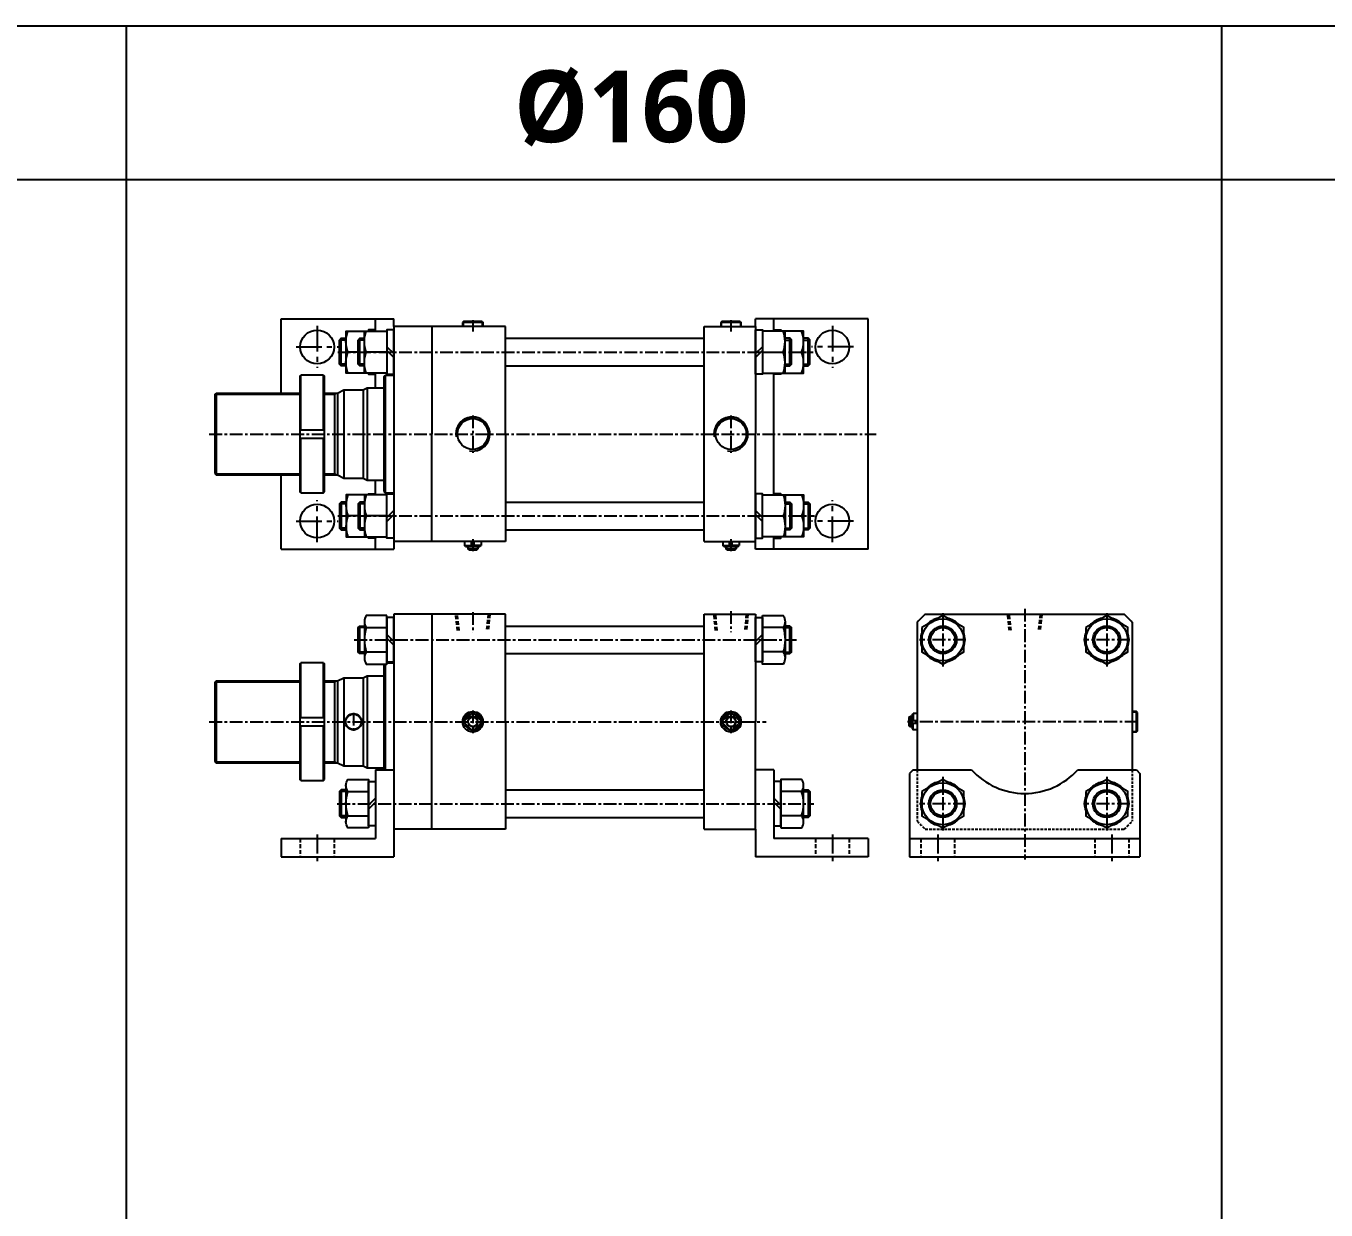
# Model space of a CAD drawing. Extents: x -819 to 29893, y -8942 to 3630.
# Drawn here: x 2098 to 3367, y 1135 to 2292 of the extents above; entities that cross this region are included whole.
import ezdxf

# ---------------------------------------------------------------- set-up
doc = ezdxf.new("R2010")
doc.units = 0
doc.header["$LTSCALE"] = 10
doc.header["$MEASUREMENT"] = 0
for name, pattern in [('CENTER', [2, 1.25, -0.25, 0.25, -0.25]), ('CENTERX2', [4, 2.5, -0.5, 0.5, -0.5]), ('HIDDEN', [0.375, 0.25, -0.125]), ('HIDDENX2', [0.75, 0.5, -0.25])]:
    doc.linetypes.add(name, pattern=pattern)
doc.layers.get('0').update_dxf_attribs({"linetype": 'CONTINUOUS'})
for name, color, linetype in [('CEN', 1, 'CENTERX2'), ('CENTER', 1, 'CENTER'), ('HID', 2, 'HIDDENX2'), ('ML', 7, 'CONTINUOUS'), ('THIN', 3, 'CONTINUOUS'), ('외형선', 3, 'CONTINUOUS')]:
    doc.layers.add(name, color=color, linetype=linetype)
doc.styles.add('문자', font='romans.shx')

msp = doc.modelspace()

# ---------------------------------------------------------------- linework, layer by layer
for p, q in [((0, 2291.6), (7461.9, 2291.6)), ((2195.9, 0), (2195.9, 2291.6)), ((3265.2, 0), (3265.2, 2291.6)), ((0, 2141.6), (7461.9, 2141.6))]:
    msp.add_line(p, q)
at = {"layer": 'CEN', "linetype": 'CENTER', "ltscale": 2}
for p, q in [((2381.9, 1998.6), (2381.9, 1957.6)), ((2884.9, 1998.6), (2884.9, 1957.6)), ((2361.4, 1978.1), (2402.4, 1978.1)), ((2905.4, 1978.1), (2864.4, 1978.1)), ((2381.9, 1787.6), (2381.9, 1828.6)), ((2884.9, 1787.6), (2884.9, 1828.6)), ((2361.4, 1808.1), (2402.4, 1808.1)), ((2905.4, 1808.1), (2864.4, 1808.1))]:
    msp.add_line(p, q, dxfattribs=at)
at = {"layer": 'CEN', "color": 1, "linetype": 'CENTER', "ltscale": 1.5}
for p, q in [((2381.9, 1502.1), (2381.9, 1476.1)), ((2884.9, 1502.1), (2884.9, 1476.1)), ((2987.7, 1502.1), (2987.7, 1476.1)), ((3157.7, 1502.1), (3157.7, 1476.1))]:
    msp.add_line(p, q, dxfattribs=at)
at = {"layer": 'CENTER'}
for p, q in [((2992.7, 1718.3), (2992.7, 1666)), ((3152.7, 1718.3), (3152.7, 1666)), ((3015.3, 1692.1), (2970, 1692.1)), ((3175.3, 1692.1), (3130, 1692.1)), ((2992.7, 1558.3), (2992.7, 1506)), ((3152.7, 1558.3), (3152.7, 1506)), ((3015.3, 1532.1), (2970, 1532.1)), ((3175.3, 1532.1), (3130, 1532.1))]:
    msp.add_line(p, q, dxfattribs=at)
at = {"layer": 'HID', "color": 6, "linetype": 'HIDDEN', "ltscale": 1.5}
for p, q in [((2365.4, 1498.1), (2365.4, 1480.1)), ((2398.4, 1498.1), (2398.4, 1480.1)), ((2868.4, 1498.1), (2868.4, 1480.1)), ((2901.4, 1498.1), (2901.4, 1480.1)), ((2971.2, 1498.1), (2971.2, 1480.1)), ((3004.2, 1498.1), (3004.2, 1480.1)), ((3141.2, 1498.1), (3141.2, 1480.1)), ((3174.2, 1498.1), (3174.2, 1480.1))]:
    msp.add_line(p, q, dxfattribs=at)
at = {"layer": 'ML'}
for p, q in [((2346.9, 1933.1), (2346.9, 2005.6)), ((2346.9, 2005.6), (2456.9, 2005.6)), ((2438.9, 1993.6), (2438.9, 2005.6)), ((2456.9, 1998.1), (2456.9, 2005.6)), ((2919.9, 2005.6), (2809.9, 2005.6)), ((2809.9, 1998.1), (2809.9, 2005.6)), ((2827.9, 1993.6), (2827.9, 2005.6)), ((2919.9, 1893.1), (2919.9, 2005.6)), ((2438.9, 1993.9), (2438.9, 1993.6)), ((2456.9, 1998.1), (2456.9, 1788.1)), ((2493.9, 1998.1), (2456.9, 1998.1)), ((2524.9, 2003.1), (2523.9, 2002.1)), ((2543.9, 2002.1), (2523.9, 2002.1)), ((2523.9, 2002.1), (2523.9, 1998.1)), ((2542.9, 2003.1), (2524.9, 2003.1)), ((2542.9, 2003.1), (2543.9, 2002.1)), ((2543.9, 1998.1), (2543.9, 2002.1)), ((2776.9, 2003.1), (2775.9, 2002.1)), ((2795.9, 2002.1), (2775.9, 2002.1)), ((2775.9, 2002.1), (2775.9, 1998.1)), ((2794.9, 2003.1), (2776.9, 2003.1)), ((2794.9, 2003.1), (2795.9, 2002.1)), ((2795.9, 1998.1), (2795.9, 2002.1)), ((2827.9, 1993.9), (2827.9, 1993.6)), ((2405.5, 1959.6), (2405.5, 1986.6)), ((2423.5, 1959.6), (2423.5, 1986.6)), ((2843.3, 1959.6), (2843.3, 1986.6)), ((2861.3, 1959.6), (2861.3, 1986.6)), ((2421.9, 1973.1), (2411.9, 1973.1)), ((2450.1, 1973.1), (2429.9, 1973.1)), ((2450.1, 1978.4), (2456.9, 1971.6)), ((2450.1, 1974.5), (2456.9, 1967.7)), ((2816.7, 1978.4), (2809.9, 1971.6)), ((2816.7, 1974.5), (2809.9, 1967.7)), ((2816.7, 1973.1), (2836.9, 1973.1)), ((2844.9, 1973.1), (2854.9, 1973.1)), ((2365.1, 1949.6), (2366.1, 1950.6)), ((2365.1, 1949.6), (2365.1, 1836.6)), ((2388.1, 1950.6), (2366.1, 1950.6)), ((2366.1, 1897.1), (2366.1, 1950.6)), ((2388.1, 1897.1), (2388.1, 1950.6)), ((2388.1, 1950.6), (2389.1, 1949.6)), ((2389.1, 1836.6), (2389.1, 1949.6)), ((2438.9, 1938.1), (2438.9, 1952.6)), ((2446.9, 1949.1), (2448.4, 1950.6)), ((2446.9, 1949.1), (2446.9, 1837.1)), ((2448.4, 1950.6), (2448.4, 1835.6)), ((2827.9, 1893.1), (2827.9, 1952.6)), ((2281.9, 1931.6), (2283.4, 1933.1)), ((2281.9, 1931.6), (2281.9, 1854.6)), ((2283.4, 1933.1), (2283.4, 1853.1)), ((2398.9, 1933.1), (2398.9, 1853.1)), ((2401.9, 1933.1), (2407.9, 1936.1)), ((2401.9, 1933.1), (2401.9, 1853.1)), ((2407.9, 1936.1), (2407.9, 1850.1)), ((2426.9, 1936.1), (2430.9, 1938.1)), ((2426.9, 1936.1), (2426.9, 1850.1)), ((2430.9, 1938.1), (2430.9, 1848.1)), ((2365.1, 1897.1), (2389.1, 1897.1)), ((2827.9, 1833.6), (2827.9, 1893.1)), ((2919.9, 1780.6), (2919.9, 1893.1)), ((2365.1, 1889.1), (2389.1, 1889.1)), ((2366.1, 1835.6), (2366.1, 1889.1)), ((2388.1, 1835.6), (2388.1, 1889.1)), ((2281.9, 1854.6), (2283.4, 1853.1)), ((2346.9, 1780.6), (2346.9, 1853.1)), ((2401.9, 1853.1), (2407.9, 1850.1)), ((2426.9, 1850.1), (2430.9, 1848.1)), ((2438.9, 1833.6), (2438.9, 1848.1)), ((2366.1, 1835.6), (2365.1, 1836.6)), ((2366.1, 1835.6), (2388.1, 1835.6)), ((2388.1, 1835.6), (2389.1, 1836.6)), ((2446.9, 1837.1), (2448.4, 1835.6)), ((2405.5, 1826.6), (2405.5, 1799.6)), ((2423.5, 1826.6), (2423.5, 1799.6)), ((2450.1, 1811.6), (2456.9, 1818.4)), ((2816.7, 1811.6), (2809.9, 1818.4)), ((2843.3, 1826.6), (2843.3, 1799.6)), ((2861.3, 1826.6), (2861.3, 1799.6)), ((2421.9, 1813.1), (2411.9, 1813.1)), ((2450.1, 1813.1), (2429.9, 1813.1)), ((2450.1, 1807.7), (2456.9, 1814.5)), ((2816.7, 1807.7), (2809.9, 1814.5)), ((2816.7, 1813.1), (2836.9, 1813.1)), ((2844.9, 1813.1), (2854.9, 1813.1)), ((2438.9, 1792.3), (2438.9, 1792.6)), ((2438.9, 1780.6), (2438.9, 1792.3)), ((2827.9, 1792.3), (2827.9, 1792.6)), ((2827.9, 1780.6), (2827.9, 1792.3)), ((2346.9, 1780.6), (2456.9, 1780.6)), ((2493.9, 1788.1), (2456.9, 1788.1)), ((2456.9, 1788.1), (2456.9, 1780.6)), ((2525.9, 1788.1), (2525.9, 1784.1)), ((2525.9, 1784.1), (2532.6, 1784.1)), ((2526.9, 1783.1), (2525.9, 1784.1)), ((2526.9, 1783.1), (2540.9, 1783.1)), ((2528.9, 1783.1), (2528.9, 1781.1)), ((2529.9, 1780.1), (2528.9, 1781.1)), ((2528.9, 1781.1), (2538.9, 1781.1)), ((2529.9, 1780.1), (2537.9, 1780.1)), ((2532.6, 1783.1), (2532.6, 1788.1)), ((2535.2, 1783.1), (2535.2, 1788.1)), ((2541.9, 1784.1), (2535.2, 1784.1)), ((2537.9, 1780.1), (2538.9, 1781.1)), ((2538.9, 1783.1), (2538.9, 1781.1)), ((2540.9, 1783.1), (2541.9, 1784.1)), ((2541.9, 1788.1), (2541.9, 1784.1)), ((2777.9, 1788.1), (2777.9, 1784.1)), ((2777.9, 1784.1), (2784.6, 1784.1)), ((2778.9, 1783.1), (2777.9, 1784.1)), ((2778.9, 1783.1), (2792.9, 1783.1)), ((2780.9, 1783.1), (2780.9, 1781.1)), ((2781.9, 1780.1), (2780.9, 1781.1)), ((2780.9, 1781.1), (2790.9, 1781.1)), ((2781.9, 1780.1), (2789.9, 1780.1)), ((2784.6, 1783.1), (2784.6, 1788.1)), ((2787.2, 1783.1), (2787.2, 1788.1)), ((2793.9, 1784.1), (2787.2, 1784.1)), ((2789.9, 1780.1), (2790.9, 1781.1)), ((2790.9, 1783.1), (2790.9, 1781.1)), ((2792.9, 1783.1), (2793.9, 1784.1)), ((2793.9, 1788.1), (2793.9, 1784.1)), ((2919.9, 1780.6), (2809.9, 1780.6)), ((2493.9, 1717.1), (2456.9, 1717.1)), ((2456.9, 1717.1), (2456.9, 1717.1)), ((2456.9, 1717.1), (2456.9, 1507.1)), ((2975.6, 1717.1), (3169.8, 1717.1)), ((2423.5, 1678.6), (2423.5, 1705.6)), ((2428.1, 1709.9), (2428.1, 1674.4)), ((2429.9, 1704), (2450.1, 1704)), ((2836.9, 1704), (2816.7, 1704)), ((2838.7, 1709.9), (2838.7, 1674.4)), ((2843.3, 1678.6), (2843.3, 1705.6)), ((2967.7, 1709.2), (2967.7, 1565.1)), ((3177.7, 1709.2), (3177.7, 1565.1)), ((2450.1, 1697.4), (2456.9, 1690.6)), ((2450.1, 1693.6), (2456.9, 1686.8)), ((2816.7, 1697.4), (2809.9, 1690.6)), ((2816.7, 1693.6), (2809.9, 1686.8)), ((2429.9, 1680.3), (2450.1, 1680.3)), ((2836.9, 1680.3), (2816.7, 1680.3)), ((2365.1, 1668.6), (2366.1, 1669.6)), ((2365.1, 1668.6), (2365.1, 1555.6)), ((2388.1, 1669.6), (2366.1, 1669.6)), ((2366.1, 1616.1), (2366.1, 1669.6)), ((2388.1, 1669.6), (2389.1, 1668.6)), ((2388.1, 1616.1), (2388.1, 1669.6)), ((2389.1, 1555.6), (2389.1, 1668.6)), ((2446.9, 1668.1), (2447.2, 1668.5)), ((2446.9, 1668.1), (2446.9, 1565.1)), ((2448.4, 1668.5), (2448.4, 1565.1)), ((2281.9, 1650.6), (2283.4, 1652.1)), ((2281.9, 1650.6), (2281.9, 1573.6)), ((2283.4, 1652.1), (2283.4, 1572.1)), ((2398.9, 1652.1), (2398.9, 1572.1)), ((2401.9, 1652.1), (2407.9, 1655.1)), ((2401.9, 1652.1), (2401.9, 1572.1)), ((2407.9, 1655.1), (2407.9, 1569.1)), ((2426.9, 1655.1), (2430.9, 1657.1)), ((2426.9, 1655.1), (2426.9, 1569.1)), ((2430.9, 1657.1), (2430.9, 1567.1)), ((2365.1, 1616.1), (2389.1, 1616.1)), ((2532.6, 1620), (2526, 1613.4)), ((2535.2, 1620), (2541.8, 1613.4)), ((2784.6, 1620), (2778, 1613.4)), ((2787.2, 1620), (2793.8, 1613.4)), ((2959.7, 1616.1), (2960.7, 1617.1)), ((2959.7, 1616.1), (2959.7, 1608.1)), ((2960.7, 1617.1), (2960.7, 1607.1)), ((2962.7, 1617.1), (2960.7, 1617.1)), ((2962.7, 1619.1), (2963.7, 1620.1)), ((2962.7, 1619.1), (2962.7, 1605.1)), ((2962.7, 1613.4), (2967.7, 1613.4)), ((2967.7, 1620.1), (2963.7, 1620.1)), ((2963.7, 1620.1), (2963.7, 1613.4)), ((3181.7, 1622.1), (3177.7, 1622.1)), ((3181.7, 1602.1), (3181.7, 1622.1)), ((3182.7, 1621.1), (3181.7, 1622.1)), ((3182.7, 1603.1), (3182.7, 1621.1)), ((2365.1, 1608.1), (2389.1, 1608.1)), ((2366.1, 1554.6), (2366.1, 1608.1)), ((2388.1, 1554.6), (2388.1, 1608.1)), ((2526, 1610.8), (2532.6, 1604.2)), ((2541.8, 1610.8), (2535.2, 1604.2)), ((2778, 1610.8), (2784.6, 1604.2)), ((2793.8, 1610.8), (2787.2, 1604.2)), ((2959.7, 1608.1), (2960.7, 1607.1)), ((2962.7, 1607.1), (2960.7, 1607.1)), ((2962.7, 1610.8), (2967.7, 1610.8)), ((2962.7, 1605.1), (2963.7, 1604.1)), ((2963.7, 1604.1), (2963.7, 1610.8)), ((2967.7, 1604.1), (2963.7, 1604.1)), ((3177.7, 1602.1), (3181.7, 1602.1)), ((3182.7, 1603.1), (3181.7, 1602.1)), ((2281.9, 1573.6), (2283.4, 1572.1)), ((2401.9, 1572.1), (2407.9, 1569.1)), ((2426.9, 1569.1), (2430.9, 1567.1)), ((2438.9, 1565.1), (2438.9, 1498.1)), ((2438.9, 1565.1), (2456.9, 1565.1)), ((2827.9, 1565.1), (2809.9, 1565.1)), ((2827.9, 1565.1), (2827.9, 1498.1)), ((2963.7, 1565.1), (2960.2, 1561.6)), ((2960.2, 1561.6), (2960.2, 1480.1)), ((2963.7, 1565.1), (3020.8, 1565.1)), ((3124.6, 1565.1), (3181.7, 1565.1)), ((3181.7, 1565.1), (3185.2, 1561.6)), ((3185.2, 1561.6), (3185.2, 1480.1)), ((2366.1, 1554.6), (2365.1, 1555.6)), ((2366.1, 1554.6), (2388.1, 1554.6)), ((2388.1, 1554.6), (2389.1, 1555.6)), ((2410.1, 1514.4), (2410.1, 1549.9)), ((2856.7, 1514.4), (2856.7, 1549.9)), ((2405.5, 1545.6), (2405.5, 1518.6)), ((2411.9, 1544), (2432.1, 1544)), ((2432.1, 1530.6), (2438.9, 1537.4)), ((2834.7, 1530.6), (2827.9, 1537.4)), ((2854.9, 1544), (2834.7, 1544)), ((2861.3, 1545.6), (2861.3, 1518.6)), ((2432.1, 1526.8), (2438.9, 1533.6)), ((2834.7, 1526.8), (2827.9, 1533.6)), ((2411.9, 1520.3), (2432.1, 1520.3)), ((2854.9, 1520.3), (2834.7, 1520.3)), ((2346.9, 1498.1), (2438.9, 1498.1)), ((2346.9, 1498.1), (2346.9, 1480.1)), ((2493.9, 1507.1), (2456.9, 1507.1)), ((2456.9, 1507.1), (2456.9, 1480.1)), ((2809.9, 1507.1), (2809.9, 1480.1)), ((2919.9, 1498.1), (2827.9, 1498.1)), ((2919.9, 1498.1), (2919.9, 1480.1)), ((2960.2, 1498.1), (3185.2, 1498.1)), ((2346.9, 1480.1), (2456.9, 1480.1)), ((2919.9, 1480.1), (2809.9, 1480.1)), ((2960.2, 1480.1), (3185.2, 1480.1))]:
    msp.add_line(p, q, dxfattribs=at)
at = {"layer": 'ML', "color": 2}
for p, q in [((2524.4, 2002.6), (2524.4, 1998.1)), ((2543.4, 1998.1), (2543.4, 2002.6)), ((2776.4, 2002.6), (2776.4, 1998.1)), ((2795.4, 1998.1), (2795.4, 2002.6)), ((2398.9, 1932.1), (2400.6, 1933.1)), ((2398.9, 1854.1), (2400.6, 1853.1)), ((2529.4, 1783.1), (2529.4, 1780.6)), ((2538.4, 1783.1), (2538.4, 1780.6)), ((2781.4, 1783.1), (2781.4, 1780.6)), ((2790.4, 1783.1), (2790.4, 1780.6)), ((2398.9, 1651.1), (2400.6, 1652.1)), ((2962.7, 1616.6), (2960.2, 1616.6)), ((3182.2, 1621.6), (3177.7, 1621.6)), ((2962.7, 1607.6), (2960.2, 1607.6)), ((3177.7, 1602.6), (3182.2, 1602.6)), ((2398.9, 1573.1), (2400.6, 1572.1))]:
    msp.add_line(p, q, dxfattribs=at)
at = {"layer": 'ML', "color": 1, "linetype": 'CENTER'}
for p, q in [((2533.9, 1911.3), (2533.9, 1874.8)), ((2785.9, 1911.3), (2785.9, 1874.8)), ((2533.9, 1790.3), (2533.9, 1778.8)), ((2785.9, 1790.3), (2785.9, 1778.8)), ((3072.7, 1722.4), (3072.7, 1477.5)), ((2417.4, 1620.9), (2417.4, 1603.3)), ((2533.9, 1623.1), (2533.9, 1601.1)), ((2785.9, 1623.1), (2785.9, 1601.1)), ((3182.9, 1612.1), (2958.4, 1612.1))]:
    msp.add_line(p, q, dxfattribs=at)
at = {"layer": 'ML', "color": 6, "linetype": 'HIDDEN', "ltscale": 1.5}
for p, q in [((2518.9, 1701.1), (2517.3, 1717.1)), ((2520.5, 1701.1), (2518.9, 1717.1)), ((2548.9, 1717.1), (2547.3, 1701.1)), ((2550.5, 1717.1), (2548.9, 1701.1)), ((2770.9, 1701.1), (2769.3, 1717.1)), ((2772.5, 1701.1), (2770.9, 1717.1)), ((2800.9, 1717.1), (2799.3, 1701.1)), ((2802.5, 1717.1), (2800.9, 1701.1)), ((3057.7, 1701.1), (3056.1, 1717.1)), ((3059.3, 1701.1), (3057.7, 1717.1)), ((3087.7, 1717.1), (3086.1, 1701.1)), ((3089.3, 1717.1), (3087.7, 1701.1))]:
    msp.add_line(p, q, dxfattribs=at)
at = {"layer": 'ML', "color": 6, "linetype": 'HIDDEN'}
for p, q in [((2967.7, 1565.1), (2967.7, 1515)), ((3177.7, 1565.1), (3177.7, 1515)), ((2975.6, 1507.1), (3169.8, 1507.1))]:
    msp.add_line(p, q, dxfattribs=at)
at = {"layer": 'ML'}
for points in [[(2432.1, 1952.6), (2410.1, 1952.6), (2410.1, 1993.6), (2432.1, 1993.6)], [(2438.9, 1993.6), (2438.9, 1994.7), (2432.1, 1994.7), (2432.1, 1993.6)], [(2456.9, 1951.4), (2456.9, 1994.7), (2450.1, 1994.7), (2450.1, 1951.4), (2456.9, 1951.4)], [(2809.9, 1951.4), (2809.9, 1994.7), (2816.7, 1994.7), (2816.7, 1951.4), (2809.9, 1951.4)], [(2827.9, 1993.6), (2827.9, 1994.7), (2834.7, 1994.7), (2834.7, 1993.6)], [(2834.7, 1952.6), (2856.7, 1952.6), (2856.7, 1993.6), (2834.7, 1993.6)], [(2410.1, 1959.6), (2405.5, 1959.6), (2403.9, 1961.2), (2403.9, 1984.9), (2405.5, 1986.6), (2410.1, 1986.6)], [(2428.1, 1959.6), (2423.5, 1959.6), (2421.9, 1961.2), (2421.9, 1984.9), (2423.5, 1986.6), (2428.1, 1986.6)], [(2838.7, 1959.6), (2843.3, 1959.6), (2844.9, 1961.2), (2844.9, 1984.9), (2843.3, 1986.6), (2838.7, 1986.6)], [(2856.7, 1959.6), (2861.3, 1959.6), (2862.9, 1961.2), (2862.9, 1984.9), (2861.3, 1986.6), (2856.7, 1986.6)], [(2432.1, 1952.6), (2432.1, 1951.4), (2438.9, 1951.4)], [(2438.9, 1951.4), (2438.9, 1952.6)], [(2834.7, 1952.6), (2834.7, 1951.4), (2827.9, 1951.4)], [(2827.9, 1951.4), (2827.9, 1952.6)], [(2432.1, 1833.6), (2410.1, 1833.6), (2410.1, 1792.6), (2432.1, 1792.6)], [(2432.1, 1833.6), (2432.1, 1834.7), (2438.9, 1834.7)], [(2438.9, 1834.7), (2438.9, 1833.6)], [(2456.9, 1834.7), (2456.9, 1791.4), (2450.1, 1791.4), (2450.1, 1834.7), (2456.9, 1834.7)], [(2809.9, 1834.7), (2809.9, 1791.4), (2816.7, 1791.4), (2816.7, 1834.7), (2809.9, 1834.7)], [(2834.7, 1833.6), (2834.7, 1834.7), (2827.9, 1834.7)], [(2827.9, 1834.7), (2827.9, 1833.6)], [(2834.7, 1833.6), (2856.7, 1833.6), (2856.7, 1792.6), (2834.7, 1792.6)], [(2410.1, 1826.6), (2405.5, 1826.6), (2403.9, 1824.9), (2403.9, 1801.2), (2405.5, 1799.6), (2410.1, 1799.6)], [(2428.1, 1826.6), (2423.5, 1826.6), (2421.9, 1824.9), (2421.9, 1801.2), (2423.5, 1799.6), (2428.1, 1799.6)], [(2838.7, 1826.6), (2843.3, 1826.6), (2844.9, 1824.9), (2844.9, 1801.2), (2843.3, 1799.6), (2838.7, 1799.6)], [(2856.7, 1826.6), (2861.3, 1826.6), (2862.9, 1824.9), (2862.9, 1801.2), (2861.3, 1799.6), (2856.7, 1799.6)], [(2438.9, 1792.6), (2438.9, 1791.4), (2432.1, 1791.4), (2432.1, 1792.6)], [(2827.9, 1792.6), (2827.9, 1791.4), (2834.7, 1791.4), (2834.7, 1792.6)], [(2456.9, 1670.5), (2456.9, 1713.8), (2450.1, 1713.8), (2450.1, 1670.5), (2456.9, 1670.5)], [(2809.9, 1670.5), (2809.9, 1713.8), (2816.7, 1713.8), (2816.7, 1670.5), (2809.9, 1670.5)], [(2972.2, 1704), (2972.2, 1680.3), (2992.7, 1668.5), (3013.2, 1680.3), (3013.2, 1704), (2992.7, 1715.8), (2972.2, 1704)], [(3132.2, 1704), (3132.2, 1680.3), (3152.7, 1668.5), (3173.2, 1680.3), (3173.2, 1704), (3152.7, 1715.8), (3132.2, 1704)], [(2428.1, 1678.6), (2423.5, 1678.6), (2421.9, 1680.2), (2421.9, 1704), (2423.5, 1705.6), (2428.1, 1705.6)], [(2838.7, 1678.6), (2843.3, 1678.6), (2844.9, 1680.2), (2844.9, 1704), (2843.3, 1705.6), (2838.7, 1705.6)], [(2438.9, 1553.8), (2438.9, 1510.5), (2432.1, 1510.5), (2432.1, 1553.8), (2438.9, 1553.8)], [(2827.9, 1553.8), (2827.9, 1510.5), (2834.7, 1510.5), (2834.7, 1553.8), (2827.9, 1553.8)], [(2972.2, 1544), (2972.2, 1520.3), (2992.7, 1508.5), (3013.2, 1520.3), (3013.2, 1544), (2992.7, 1555.8), (2972.2, 1544)], [(3132.2, 1544), (3132.2, 1520.3), (3152.7, 1508.5), (3173.2, 1520.3), (3173.2, 1544), (3152.7, 1555.8), (3132.2, 1544)], [(2410.1, 1545.6), (2405.5, 1545.6), (2403.9, 1544), (2403.9, 1520.2), (2405.5, 1518.6), (2410.1, 1518.6)], [(2856.7, 1545.6), (2861.3, 1545.6), (2862.9, 1544), (2862.9, 1520.2), (2861.3, 1518.6), (2856.7, 1518.6)]]:
    msp.add_lwpolyline(points, dxfattribs=at)
for points in [[(2411.9, 1952.6, -0.178633), (2411.9, 1973.1, -0.178633), (2411.9, 1993.6)], [(2429.9, 1952.6, -0.178633), (2429.9, 1973.1, -0.178633), (2429.9, 1993.6)], [(2836.9, 1952.6, 0.178633), (2836.9, 1973.1, 0.178633), (2836.9, 1993.6)], [(2854.9, 1952.6, 0.178633), (2854.9, 1973.1, 0.178633), (2854.9, 1993.6)], [(2411.9, 1833.6, 0.178633), (2411.9, 1813.1, 0.178633), (2411.9, 1792.6)], [(2429.9, 1833.6, 0.178633), (2429.9, 1813.1, 0.178633), (2429.9, 1792.6)], [(2836.9, 1833.6, -0.178633), (2836.9, 1813.1, -0.178633), (2836.9, 1792.6)], [(2854.9, 1833.6, -0.178633), (2854.9, 1813.1, -0.178633), (2854.9, 1792.6)], [(2450.1, 1715.8), (2429.9, 1715.8, 0.309401), (2429.9, 1704, 0.154701), (2429.9, 1680.3, 0.309401), (2429.9, 1668.5), (2450.1, 1668.5), (2450.1, 1715.8)], [(2816.7, 1715.8), (2836.9, 1715.8, -0.309401), (2836.9, 1704, -0.154701), (2836.9, 1680.3, -0.309401), (2836.9, 1668.5), (2816.7, 1668.5), (2816.7, 1715.8)], [(2432.1, 1508.5), (2411.9, 1508.5, -0.309401), (2411.9, 1520.3, -0.154701), (2411.9, 1544, -0.309401), (2411.9, 1555.8), (2432.1, 1555.8), (2432.1, 1508.5)], [(2834.7, 1508.5), (2854.9, 1508.5, 0.309401), (2854.9, 1520.3, 0.154701), (2854.9, 1544, 0.309401), (2854.9, 1555.8), (2834.7, 1555.8), (2834.7, 1508.5)]]:
    msp.add_lwpolyline(points, format="xyb", dxfattribs=at)
for points in [[(2450.1, 1952.6), (2428.1, 1952.6), (2428.1, 1993.6), (2450.1, 1993.6)], [(2816.7, 1952.6), (2838.7, 1952.6), (2838.7, 1993.6), (2816.7, 1993.6)], [(2450.1, 1833.6), (2428.1, 1833.6), (2428.1, 1792.6), (2450.1, 1792.6)], [(2816.7, 1833.6), (2838.7, 1833.6), (2838.7, 1792.6), (2816.7, 1792.6)]]:
    msp.add_lwpolyline(points, close=True, dxfattribs=at)
for centre, radius in [((2381.9, 1978.1), 16.5), ((2884.9, 1978.1), 16.5), ((2533.9, 1893.1), 15), ((2785.9, 1893.1), 15), ((2381.9, 1808.1), 16.5), ((2884.9, 1808.1), 16.5), ((2992.7, 1692.1), 20.5), ((2992.7, 1692.1), 13.5), ((3152.7, 1692.1), 20.5), ((3152.7, 1692.1), 13.5), ((2417.4, 1612.1), 8), ((2417.4, 1612.1), 7.5), ((2533.9, 1612.1), 10), ((2533.9, 1612.1), 8), ((2533.9, 1612.1), 4.5), ((2785.9, 1612.1), 10), ((2785.9, 1612.1), 8), ((2785.9, 1612.1), 4.5), ((2992.7, 1532.1), 20.5), ((3152.7, 1532.1), 20.5), ((2992.7, 1532.1), 13.5), ((3152.7, 1532.1), 13.5)]:
    msp.add_circle(centre, radius, dxfattribs=at)
at = {"layer": 'ML', "color": 2}
for centre in [(2992.7, 1692.1), (3152.7, 1692.1), (2992.7, 1532.1), (3152.7, 1532.1)]:
    msp.add_circle(centre, 11.9, dxfattribs=at)
for centre, radius, start, end in [((2533.9, 1893.1), 16.6, 258.5736, 189.2846), ((2785.9, 1893.1), 16.6, 258.5736, 189.2846), ((2533.9, 1612.1), 9.5, 261.4114, 188.1478), ((2533.9, 1612.1), 5, 257.904, 186.2569), ((2785.9, 1612.1), 9.5, 261.4114, 188.1478), ((2785.9, 1612.1), 5, 257.904, 186.2569)]:
    msp.add_arc(centre, radius, start, end, dxfattribs=at)
at = {"layer": 'ML'}
for centre, radius, start, end in [((3072.7, 1612.1), 143, 132.7548, 137.2452), ((2992.7, 1692.1), 21.6, 101.2415, 138.7585), ((2992.7, 1692.1), 21.6, 41.2415, 78.7585), ((3152.7, 1692.1), 21.6, 101.2415, 138.7585), ((3152.7, 1692.1), 21.6, 41.2415, 78.7585), ((3072.7, 1612.1), 143, 42.7548, 47.2452), ((2992.7, 1692.1), 21.6, 161.2415, 198.7585), ((2992.7, 1692.1), 21.6, 341.2415, 18.7585), ((3152.7, 1692.1), 21.6, 161.2415, 198.7585), ((3152.7, 1692.1), 21.6, 341.2415, 18.7585), ((2992.7, 1692.1), 21.6, 221.2415, 258.7585), ((2992.7, 1692.1), 21.6, 281.2415, 318.7585), ((3152.7, 1692.1), 21.6, 221.2415, 258.7585), ((3152.7, 1692.1), 21.6, 281.2415, 318.7585), ((3072.7, 1612.1), 70, 222.1774, 317.8226), ((2992.7, 1532.1), 21.6, 101.2415, 138.7585), ((2992.7, 1532.1), 21.6, 41.2415, 78.7585), ((3152.7, 1532.1), 21.6, 101.2415, 138.7585), ((3152.7, 1532.1), 21.6, 41.2415, 78.7585), ((2992.7, 1532.1), 21.6, 161.2415, 198.7585), ((2992.7, 1532.1), 21.6, 341.2415, 18.7585), ((3152.7, 1532.1), 21.6, 161.2415, 198.7585), ((3152.7, 1532.1), 21.6, 341.2415, 18.7585), ((2992.7, 1532.1), 21.6, 221.2415, 258.7585), ((2992.7, 1532.1), 21.6, 281.2415, 318.7585), ((3152.7, 1532.1), 21.6, 221.2415, 258.7585), ((3152.7, 1532.1), 21.6, 281.2415, 318.7585)]:
    msp.add_arc(centre, radius, start, end, dxfattribs=at)
at = {"layer": 'ML', "color": 6, "linetype": 'HIDDEN'}
for start, end in [(222.7548, 227.2452), (312.7548, 317.2452)]:
    msp.add_arc((3072.7, 1612.1), 143, start, end, dxfattribs=at)
at = {"layer": 'THIN', "color": 2}
for p, q in [((2410.1, 1984.9), (2403.9, 1984.9)), ((2428.1, 1984.9), (2421.9, 1984.9)), ((2838.7, 1984.9), (2844.9, 1984.9)), ((2856.7, 1984.9), (2862.9, 1984.9)), ((2410.1, 1961.2), (2403.9, 1961.2)), ((2428.1, 1961.2), (2421.9, 1961.2)), ((2838.7, 1961.2), (2844.9, 1961.2)), ((2856.7, 1961.2), (2862.9, 1961.2)), ((2410.1, 1824.9), (2403.9, 1824.9)), ((2428.1, 1824.9), (2421.9, 1824.9)), ((2838.7, 1824.9), (2844.9, 1824.9)), ((2856.7, 1824.9), (2862.9, 1824.9)), ((2410.1, 1801.2), (2403.9, 1801.2)), ((2428.1, 1801.2), (2421.9, 1801.2)), ((2838.7, 1801.2), (2844.9, 1801.2)), ((2856.7, 1801.2), (2862.9, 1801.2)), ((2428.1, 1704), (2421.9, 1704)), ((2838.7, 1704), (2844.9, 1704)), ((2428.1, 1680.2), (2421.9, 1680.2)), ((2838.7, 1680.2), (2844.9, 1680.2)), ((2410.1, 1544), (2403.9, 1544)), ((2856.7, 1544), (2862.9, 1544)), ((2410.1, 1520.2), (2403.9, 1520.2)), ((2856.7, 1520.2), (2862.9, 1520.2))]:
    msp.add_line(p, q, dxfattribs=at)
at = {"layer": '외형선', "color": 7}
for p, q in [((2565.9, 1998.1), (2493.9, 1998.1)), ((2493.9, 1998.1), (2493.9, 1893.1)), ((2565.9, 1893.1), (2565.9, 1998.1)), ((2759.9, 1893.1), (2759.9, 1998.1)), ((2759.9, 1998.1), (2809.9, 1998.1)), ((2809.9, 1998.1), (2809.9, 1893.1)), ((2448.4, 1950.6), (2456.9, 1950.6)), ((2283.4, 1933.1), (2365.1, 1933.1)), ((2389.1, 1933.1), (2401.9, 1933.1)), ((2407.9, 1936.1), (2426.9, 1936.1)), ((2430.9, 1938.1), (2446.9, 1938.1)), ((2493.9, 1788.1), (2493.9, 1893.1)), ((2565.9, 1893.1), (2565.9, 1788.1)), ((2759.9, 1788.1), (2759.9, 1893.1)), ((2809.9, 1780.6), (2809.9, 1893.1)), ((2283.4, 1853.1), (2365.1, 1853.1)), ((2389.1, 1853.1), (2401.9, 1853.1)), ((2407.9, 1850.1), (2426.9, 1850.1)), ((2430.9, 1848.1), (2446.9, 1848.1)), ((2448.4, 1835.6), (2456.9, 1835.6)), ((2565.9, 1788.1), (2493.9, 1788.1)), ((2759.9, 1788.1), (2809.9, 1788.1)), ((2565.9, 1717.1), (2493.9, 1717.1)), ((2493.9, 1717.1), (2493.9, 1612.1)), ((2565.9, 1612.1), (2565.9, 1717.1)), ((2759.9, 1717.1), (2809.9, 1717.1)), ((2759.9, 1612.1), (2759.9, 1717.1)), ((2809.9, 1717.1), (2809.9, 1612.1)), ((2450.1, 1669.6), (2456.9, 1669.6)), ((2283.4, 1652.1), (2365.1, 1652.1)), ((2389.1, 1652.1), (2401.9, 1652.1)), ((2407.9, 1655.1), (2426.9, 1655.1)), ((2430.9, 1657.1), (2446.9, 1657.1)), ((2493.9, 1507.1), (2493.9, 1612.1)), ((2565.9, 1612.1), (2565.9, 1507.1)), ((2759.9, 1507.1), (2759.9, 1612.1)), ((2809.9, 1507.1), (2809.9, 1612.1)), ((2283.4, 1572.1), (2365.1, 1572.1)), ((2389.1, 1572.1), (2401.9, 1572.1)), ((2407.9, 1569.1), (2426.9, 1569.1)), ((2430.9, 1567.1), (2446.9, 1567.1)), ((2565.9, 1507.1), (2493.9, 1507.1)), ((2759.9, 1507.1), (2809.9, 1507.1))]:
    msp.add_line(p, q, dxfattribs=at)
at = {"layer": '외형선', "color": 1, "linetype": 'CENTER'}
for p, q in [((2533.9, 2004.4), (2533.9, 1993.3)), ((2785.9, 2004.4), (2785.9, 1993.3)), ((2402, 1973.1), (2866.1, 1973.1)), ((2276.6, 1893.1), (2927.8, 1893.1)), ((2402, 1813.1), (2867.3, 1813.1)), ((2533.9, 1719.1), (2533.9, 1698.8)), ((2785.9, 1720.2), (2785.9, 1699.6)), ((2418.1, 1692.1), (2850, 1692.1)), ((2276.6, 1612.1), (2820.4, 1612.1)), ((2401.6, 1532.1), (2866.9, 1532.1))]:
    msp.add_line(p, q, dxfattribs=at)
at = {"layer": '외형선', "color": 7, "linetype": 'Continuous'}
for p, q in [((2565.9, 1986.6), (2759.9, 1986.6)), ((2565.9, 1959.6), (2759.9, 1959.6)), ((2565.9, 1826.6), (2759.9, 1826.6)), ((2565.9, 1799.6), (2759.9, 1799.6)), ((2565.9, 1705.6), (2759.9, 1705.6)), ((2565.9, 1678.6), (2759.9, 1678.6)), ((2565.9, 1545.6), (2759.9, 1545.6)), ((2565.9, 1518.6), (2759.9, 1518.6))]:
    msp.add_line(p, q, dxfattribs=at)
at = {"layer": '외형선', "color": 2}
for p, q in [((2282.4, 1932.1), (2365.1, 1932.1)), ((2389.1, 1932.1), (2398.9, 1932.1)), ((2282.4, 1854.1), (2365.1, 1854.1)), ((2389.1, 1854.1), (2398.9, 1854.1)), ((2282.4, 1651.1), (2365.1, 1651.1)), ((2389.1, 1651.1), (2398.9, 1651.1)), ((2282.4, 1573.1), (2365.1, 1573.1)), ((2389.1, 1573.1), (2398.9, 1573.1))]:
    msp.add_line(p, q, dxfattribs=at)

# ---------------------------------------------------------------- texts
at = {"insert": (2574.1, 2248.1), "char_height": 70, "attachment_point": 1, "style": '문자'}
msp.add_mtext_dynamic_manual_height_columns('{\\fMalgun Gothic|b1|i0|c129|p50;%%C160}', width=124.533, gutter_width=16, heights=[0], dxfattribs=at)

doc.saveas('drawing.dxf')
